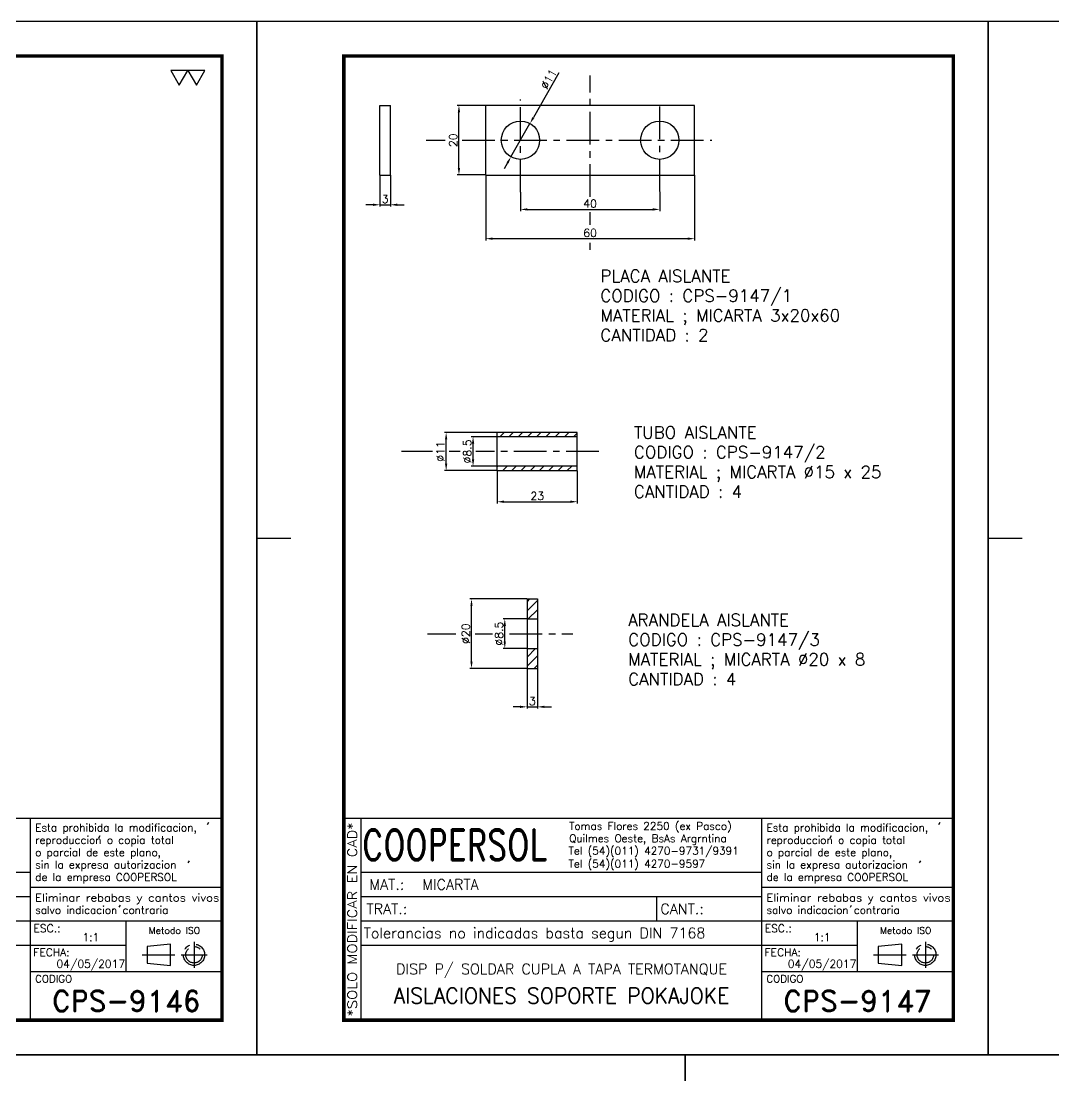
# Model space of a CAD drawing. Extents: x -13768 to 18086, y -10615 to 1188.
# Drawn here: x 1699.3 to 1995.9, y 291 to 594 of the extents above; entities that cross this region are included whole.
import ezdxf
from ezdxf.enums import TextEntityAlignment as Align

# ---------------------------------------------------------------- set-up
doc = ezdxf.new("R2010")
doc.units = 0
doc.header["$LTSCALE"] = 7.5
doc.header["$MEASUREMENT"] = 0
doc.linetypes.add('CENTER', pattern=[2, 1.25, -0.25, 0.25, -0.25])
doc.layers.get('0').update_dxf_attribs({"linetype": 'CONTINUOUS'})
doc.layers.get('DEFPOINTS').update_dxf_attribs({"linetype": 'CONTINUOUS'})
for name, color, linetype in [('1', 1, 'CENTER'), ('CL', 1, 'CENTER'), ('CO', 3, 'CONTINUOUS'), ('RY', 5, 'CONTINUOUS')]:
    doc.layers.add(name, color=color, linetype=linetype)
doc.styles.add('ROMAND', font='ROMAND')
doc.styles.add('ROMANS', font='ROMANS.SHX')
doc.dimstyles.new('1', dxfattribs={"dimtxt": 2.3, "dimasz": 2, "dimexe": 0.5, "dimexo": 0.0625, "dimgap": 0.5, "dimtad": 1, "dimdec": 4, "dimdsep": 46, "dimtxsty": 'ROMANS', "dimcen": -2, "dimclrt": 7, "dimadec": 0, "dimazin": 0, "dimtfac": 0.869565, "dimtdec": 4, "dimtmove": 0, "dimatfit": 3, "dimfxl": 1, "dimtolj": 1, "dimarcsym": 0})

# ---------------------------------------------------------------- blocks, each defined once
blk = doc.blocks.new('A4G')
blk.add_line((0, 148.5), (9.75, 148.5))
blk.add_lwpolyline([(0, 297), (210, 297), (210, 0), (0, 0)], close=True)
at = {"const_width": 1}
blk.add_lwpolyline([(25, 287), (200, 287), (200, 10), (25, 10)], close=True, dxfattribs=at)
blk = doc.blocks.new('COOPERSOLROT-02')
for p, q in [((0, 58), (175, 58)), ((0, 0), (0, 58)), ((5, 0), (5, 58)), ((120, 0), (120, 58)), ((175, 0), (175, 58)), ((5, 42.5), (120, 42.5)), ((120, 38.19), (175, 38.19)), ((5, 35.5), (120, 35.5)), ((89.89, 28.5), (89.89, 35.5)), ((5, 28.5), (175, 28.5)), ((147.5, 14), (147.5, 28.5)), ((147.5, 21.5), (5, 21.5)), ((120, 14), (175, 14)), ((0, 0), (175, 0))]:
    blk.add_line(p, q)
at = {"color": 1, "linetype": 'CENTER'}
blk.add_line((166.98, 22.51), (166.98, 15.06), dxfattribs=at)
for points in [[(152.09, 18.79), (161.93, 18.79)], [(163.26, 18.79), (170.71, 18.79)]]:
    blk.add_lwpolyline(points, dxfattribs=at)
at = {"layer": '1'}
for points in [[(170.85, 56.26), (171.21, 56.85)], [(139.66, 52.43), (140.02, 53.02)], [(165.28, 45.22), (165.64, 45.81)], [(145.46, 32.42), (145.82, 33.01)]]:
    blk.add_lwpolyline(points, dxfattribs=at)
blk.add_lwpolyline([(160.25, 18.79), (160.25, 21.83), (153.47, 21.16), (153.47, 16.41), (160.25, 15.74)], close=True, dxfattribs=at)
for radius in [3.05, 2.37]:
    blk.add_circle((166.98, 18.79), radius, dxfattribs=at)
at = {"style": 'ROMANS', "width": 0.996387}
blk.add_text('*SOLO MODIFICAR EN CAD*', height=2.7, rotation=90, dxfattribs=at).set_placement((3.77, 1.09), (3.77, 56.81), align=Align.FIT)
at = {"style": 'ROMAND', "width": 0.75}
blk.add_text('COOPERSOL', height=9, dxfattribs=at).set_placement((5.26, 45.85))
at = {"style": 'ROMANS'}
for s, p in [('MAT.:', (7.32, 37.47)), ('TRAT.:', (6.5, 30.47)), ('CANT.:', (90.89, 30.47)), ('Tolerancias no indicadas basta segun DIN 7168', (5.7, 23.56))]:
    blk.add_text(s, height=3, dxfattribs=at).set_placement(p)
for tag, height, style, p in [('CONJUNTO', 2.3, 'ROMANS', (62.5, 17.5)), ('SUBCONJUNTO', 3, 'ROMANS', (62.5, 11.5)), ('DENOMINACION', 4.5, 'ROMANS', (62.5, 4.75)), ('COD-PLA', 6, 'ROMAND', (147.5, 5.5))]:
    blk.add_attdef(tag, text='', height=height, dxfattribs=dict(style=style)).set_placement(p, align=Align.MIDDLE)
at = {"layer": '1', "style": 'ROMANS'}
for s, height, p in [('Tomas Flores 2250 (ex Pasco)', 2.2, (64.69, 54.68)), ('Esta prohibida la modificacion,', 2.2, (121.36, 54.23)), ('Quilmes Oeste, BsAs Argrntina', 2.2, (64.69, 51.12)), ('reproduccion o copia total', 2.2, (121.36, 50.67)), ('Tel (54)(011) 4270-9731/9391', 2.2, (64.55, 47.56)), ('o parcial de este plano,', 2.2, (121.36, 47.11)), ('Tel (54)(011) 4270-9597', 2.2, (64.55, 43.83)), ('sin la expresa autorizacion ', 2.2, (121.36, 43.55)), ('de la empresa COOPERSOL', 2.2, (121.36, 39.99)), ('salvo indicacion contraria', 2.2, (121.36, 30.54)), ('ESC.:', 2.25, (120.89, 25.29)), ('FECHA:', 2.25, (120.81, 18.36)), ('CODIGO', 2.16, (121.33, 10.78))]:
    blk.add_text(s, height=height, dxfattribs=at).set_placement(p)
at = {"layer": '1', "style": 'ROMANS', "width": 0.96139}
blk.add_text('Eliminar rebabas y cantos vivos', height=2.2, dxfattribs=at).set_placement((121.34, 34.1), (174.21, 34.1), align=Align.FIT)
at = {"layer": '1', "style": 'ROMANS'}
blk.add_text('Metodo ISO', height=1.948, dxfattribs=at).set_placement((161.34, 25.77), align=Align.MIDDLE)
for tag, p in [('MAT', (22.51, 37.47)), ('TRAT', (22.51, 30.47)), ('CANT', (106.49, 30.47))]:
    blk.add_attdef(tag, p, '', height=3, dxfattribs=at)
for tag, p in [('ESC', (137.33, 22.73)), ('FECHA', (137.33, 15.06))]:
    blk.add_attdef(tag, text='', height=2.25, dxfattribs=at).set_placement(p, align=Align.CENTER)
blk = doc.blocks.new('*D43')
at = {"layer": 'CO', "color": 0, "lineweight": -2}
for p, q in [((1842.72, 544.84), (1842.72, 539.41)), ((1882.72, 544.99), (1882.72, 539.41)), ((1844.72, 539.91), (1880.72, 539.91))]:
    blk.add_line(p, q, dxfattribs=at)
at = {"layer": 'CO', "color": 0}
for points in [[(1844.72, 540.24), (1844.72, 539.57), (1842.72, 539.91)], [(1880.72, 540.24), (1880.72, 539.57), (1882.72, 539.91)]]:
    blk.add_solid(points, dxfattribs=at)
at = {"layer": 'DEFPOINTS', "color": 0}
for p in [(1842.72, 544.9), (1882.72, 545.06), (1882.72, 539.91)]:
    blk.add_point(p, dxfattribs=at)
at = {"layer": 'CO', "color": 7, "insert": (1862.72, 541.56), "char_height": 2.3, "attachment_point": 5, "style": 'ROMANS'}
blk.add_mtext('\\A1;40', dxfattribs=at)
blk = doc.blocks.new('*D44')
at = {"layer": 'CO', "color": 0, "lineweight": -2}
for p, q in [((1832.72, 549.73), (1832.72, 531)), ((1892.72, 549.73), (1892.72, 531)), ((1890.72, 531.5), (1834.72, 531.5))]:
    blk.add_line(p, q, dxfattribs=at)
at = {"layer": 'CO', "color": 0}
for points in [[(1834.72, 531.84), (1834.72, 531.17), (1832.72, 531.5)], [(1890.72, 531.84), (1890.72, 531.17), (1892.72, 531.5)]]:
    blk.add_solid(points, dxfattribs=at)
at = {"layer": 'DEFPOINTS', "color": 0}
for p in [(1832.72, 549.79), (1892.72, 549.79), (1832.72, 531.5)]:
    blk.add_point(p, dxfattribs=at)
at = {"layer": 'CO', "color": 7, "insert": (1862.72, 533.15), "char_height": 2.3, "attachment_point": 5, "style": 'ROMANS'}
blk.add_mtext('\\A1;60', dxfattribs=at)
blk = doc.blocks.new('*D45')
at = {"layer": 'CO', "color": 0, "lineweight": -2}
for p, q in [((1832.66, 569.79), (1824.54, 569.79)), ((1825.04, 551.79), (1825.04, 567.79)), ((1832.66, 549.79), (1824.54, 549.79))]:
    blk.add_line(p, q, dxfattribs=at)
at = {"layer": 'CO', "color": 0}
for points in [[(1824.71, 567.79), (1825.38, 567.79), (1825.04, 569.79)], [(1824.71, 551.79), (1825.38, 551.79), (1825.04, 549.79)]]:
    blk.add_solid(points, dxfattribs=at)
at = {"layer": 'DEFPOINTS', "color": 0}
for p in [(1825.04, 569.79), (1832.72, 569.79), (1832.72, 549.79)]:
    blk.add_point(p, dxfattribs=at)
at = {"layer": 'CO', "color": 7, "insert": (1823.39, 559.79), "char_height": 2.3, "attachment_point": 5, "rotation": 90, "style": 'ROMANS'}
blk.add_mtext('\\A1;20', dxfattribs=at)
blk = doc.blocks.new('*D46')
at = {"layer": 'CO', "color": 0, "lineweight": -2}
for p, q in [((1802.35, 549.73), (1802.35, 540.74)), ((1805.35, 549.73), (1805.35, 540.74)), ((1800.35, 541.24), (1798.35, 541.24)), ((1802.35, 541.24), (1805.35, 541.24)), ((1807.35, 541.24), (1809.35, 541.24))]:
    blk.add_line(p, q, dxfattribs=at)
at = {"layer": 'CO', "color": 0}
for points in [[(1800.35, 541.57), (1800.35, 540.9), (1802.35, 541.24)], [(1807.35, 541.57), (1807.35, 540.9), (1805.35, 541.24)]]:
    blk.add_solid(points, dxfattribs=at)
at = {"layer": 'DEFPOINTS', "color": 0}
for p in [(1802.35, 549.79), (1805.35, 549.79), (1805.35, 541.24)]:
    blk.add_point(p, dxfattribs=at)
at = {"layer": 'CO', "color": 7, "insert": (1803.85, 542.89), "char_height": 2.3, "attachment_point": 5, "style": 'ROMANS'}
blk.add_mtext('\\A1;3', dxfattribs=at)
blk = doc.blocks.new('*D47')
at = {"layer": 'CO', "color": 0, "lineweight": -2}
for p, q in [((1853.76, 579.16), (1846.43, 566.3)), ((1839.99, 555.01), (1845.44, 564.57)), ((1839, 553.27), (1838.01, 551.53))]:
    blk.add_line(p, q, dxfattribs=at)
at = {"layer": 'CO', "color": 0}
for points in [[(1846.14, 566.47), (1846.72, 566.14), (1845.44, 564.57)], [(1838.71, 553.44), (1839.29, 553.11), (1839.99, 555.01)]]:
    blk.add_solid(points, dxfattribs=at)
at = {"layer": 'DEFPOINTS', "color": 0}
for p in [(1845.44, 564.57), (1839.99, 555.01)]:
    blk.add_point(p, dxfattribs=at)
at = {"layer": 'CO', "color": 7, "insert": (1850.8, 577.31), "char_height": 2.3, "attachment_point": 5, "rotation": 60.3254, "style": 'ROMANS'}
blk.add_mtext('\\A1;∅11', dxfattribs=at)
blk = doc.blocks.new('*D48')
at = {"layer": 'CO', "color": 0, "lineweight": -2}
for p, q in [((1836.02, 464.8), (1836.02, 455.43)), ((1859.02, 464.8), (1859.02, 455.43)), ((1838.02, 455.93), (1857.02, 455.93))]:
    blk.add_line(p, q, dxfattribs=at)
at = {"layer": 'CO', "color": 0}
for points in [[(1838.02, 456.27), (1838.02, 455.6), (1836.02, 455.93)], [(1857.02, 456.27), (1857.02, 455.6), (1859.02, 455.93)]]:
    blk.add_solid(points, dxfattribs=at)
at = {"layer": 'DEFPOINTS', "color": 0}
for p in [(1836.02, 464.86), (1859.02, 464.86), (1859.02, 455.93)]:
    blk.add_point(p, dxfattribs=at)
at = {"layer": 'CO', "color": 7, "insert": (1847.52, 457.58), "char_height": 2.3, "attachment_point": 5, "style": 'ROMANS'}
blk.add_mtext('\\A1;23', dxfattribs=at)
blk = doc.blocks.new('*D49')
at = {"layer": 'CO', "color": 0, "lineweight": -2}
for p, q in [((1835.95, 474.61), (1828.6, 474.61)), ((1829.1, 468.11), (1829.1, 472.61)), ((1835.95, 466.11), (1828.6, 466.11))]:
    blk.add_line(p, q, dxfattribs=at)
at = {"layer": 'CO', "color": 0}
for points in [[(1828.77, 472.61), (1829.44, 472.61), (1829.1, 474.61)], [(1828.77, 468.11), (1829.44, 468.11), (1829.1, 466.11)]]:
    blk.add_solid(points, dxfattribs=at)
at = {"layer": 'DEFPOINTS', "color": 0}
for p in [(1829.1, 474.61), (1836.02, 474.61), (1836.02, 466.11)]:
    blk.add_point(p, dxfattribs=at)
at = {"layer": 'CO', "color": 7, "insert": (1827.45, 470.36), "char_height": 2.3, "attachment_point": 5, "rotation": 90, "style": 'ROMANS'}
blk.add_mtext('\\A1;%%C8.5', dxfattribs=at)
blk = doc.blocks.new('*D50')
at = {"layer": 'CO', "color": 0, "lineweight": -2}
for p, q in [((1835.95, 475.86), (1820.87, 475.86)), ((1821.37, 466.86), (1821.37, 473.86)), ((1835.95, 464.86), (1820.87, 464.86))]:
    blk.add_line(p, q, dxfattribs=at)
at = {"layer": 'CO', "color": 0}
for points in [[(1821.04, 473.86), (1821.7, 473.86), (1821.37, 475.86)], [(1821.04, 466.86), (1821.7, 466.86), (1821.37, 464.86)]]:
    blk.add_solid(points, dxfattribs=at)
at = {"layer": 'DEFPOINTS', "color": 0}
for p in [(1821.37, 475.86), (1836.02, 475.86), (1836.02, 464.86)]:
    blk.add_point(p, dxfattribs=at)
at = {"layer": 'CO', "color": 7, "insert": (1819.72, 470.36), "char_height": 2.3, "attachment_point": 5, "rotation": 90, "style": 'ROMANS'}
blk.add_mtext('\\A1;%%C11', dxfattribs=at)
blk = doc.blocks.new('*D51')
at = {"layer": 'CO', "color": 0, "lineweight": -2}
for p, q in [((1844.54, 422.28), (1837.71, 422.28)), ((1838.21, 415.78), (1838.21, 420.28)), ((1844.54, 413.78), (1837.71, 413.78))]:
    blk.add_line(p, q, dxfattribs=at)
at = {"layer": 'CO', "color": 0}
for points in [[(1837.88, 420.28), (1838.54, 420.28), (1838.21, 422.28)], [(1837.88, 415.78), (1838.54, 415.78), (1838.21, 413.78)]]:
    blk.add_solid(points, dxfattribs=at)
at = {"layer": 'DEFPOINTS', "color": 0}
for p in [(1838.21, 422.28), (1844.61, 422.28), (1844.61, 413.78)]:
    blk.add_point(p, dxfattribs=at)
at = {"layer": 'CO', "color": 7, "insert": (1836.56, 418.03), "char_height": 2.3, "attachment_point": 5, "rotation": 90, "style": 'ROMANS'}
blk.add_mtext('\\A1;%%C8.5', dxfattribs=at)
blk = doc.blocks.new('*D52')
at = {"layer": 'CO', "color": 0, "lineweight": -2}
for p, q in [((1844.54, 428.03), (1828.15, 428.03)), ((1828.65, 410.03), (1828.65, 426.03)), ((1844.54, 408.03), (1828.15, 408.03))]:
    blk.add_line(p, q, dxfattribs=at)
at = {"layer": 'CO', "color": 0}
for points in [[(1828.32, 426.03), (1828.98, 426.03), (1828.65, 428.03)], [(1828.32, 410.03), (1828.98, 410.03), (1828.65, 408.03)]]:
    blk.add_solid(points, dxfattribs=at)
at = {"layer": 'DEFPOINTS', "color": 0}
for p in [(1828.65, 428.03), (1844.61, 428.03), (1844.61, 408.03)]:
    blk.add_point(p, dxfattribs=at)
at = {"layer": 'CO', "color": 7, "insert": (1827, 418.03), "char_height": 2.3, "attachment_point": 5, "rotation": 90, "style": 'ROMANS'}
blk.add_mtext('\\A1;%%C20', dxfattribs=at)
blk = doc.blocks.new('*D53')
at = {"layer": 'CO', "color": 0, "lineweight": -2}
for p, q in [((1844.61, 407.96), (1844.61, 396.51)), ((1847.61, 407.96), (1847.61, 396.51)), ((1842.61, 397.01), (1840.61, 397.01)), ((1844.61, 397.01), (1847.61, 397.01)), ((1849.61, 397.01), (1851.61, 397.01))]:
    blk.add_line(p, q, dxfattribs=at)
at = {"layer": 'CO', "color": 0}
for points in [[(1842.61, 397.34), (1842.61, 396.68), (1844.61, 397.01)], [(1849.61, 397.34), (1849.61, 396.68), (1847.61, 397.01)]]:
    blk.add_solid(points, dxfattribs=at)
at = {"layer": 'DEFPOINTS', "color": 0}
for p in [(1844.61, 408.03), (1847.61, 408.03), (1847.61, 397.01)]:
    blk.add_point(p, dxfattribs=at)
at = {"layer": 'CO', "color": 7, "insert": (1846.11, 398.66), "char_height": 2.3, "attachment_point": 5, "style": 'ROMANS'}
blk.add_mtext('\\A1;3', dxfattribs=at)
blk = doc.blocks.new('A3G')
for p, q in [((235, 292), (235, 297)), ((0, 148.5), (9.75, 148.5)), ((235, 5), (235, 0))]:
    blk.add_line(p, q)
blk.add_lwpolyline([(0, 297), (420, 297), (420, 0), (0, 0)], close=True)
at = {"const_width": 1}
blk.add_lwpolyline([(25, 287), (410, 287), (410, 10), (25, 10)], close=True, dxfattribs=at)

msp = doc.modelspace()

# ---------------------------------------------------------------- hatches: boundary and pattern name
at = {"layer": 'RY'}
h = msp.add_hatch(dxfattribs=at)
h.set_pattern_fill('ANSI31', color=256, scale=15, style=0)
h.set_pattern_definition([(45, (14913.4901, -11912.444), (-1.32582521, 1.32582521), [])])
h.paths.add_polyline_path([(1859.01723, 475.86495), (1836.01723, 475.86495), (1836.01723, 474.61495), (1859.01723, 474.61495)])
h.paths.add_polyline_path([(1859.01723, 466.11495), (1836.01723, 466.11495), (1836.01723, 464.86495), (1859.01723, 464.86495)])
h = msp.add_hatch(dxfattribs=at)
h.set_pattern_fill('ANSI31', color=256, scale=15, style=0)
h.set_pattern_definition([(45, (14917.407, -11905.4418), (-1.32582521, 1.32582521), [])])
h.paths.add_polyline_path([(1847.60711, 428.02674), (1844.60711, 428.02674), (1844.60711, 422.27674), (1847.60711, 422.27674)])
h.paths.add_polyline_path([(1847.60711, 413.77674), (1844.60711, 413.77674), (1844.60711, 408.02674), (1847.60711, 408.02674)])

# ---------------------------------------------------------------- linework, layer by layer
for p, q in [((1802.35163, 549.78792), (1802.35163, 569.78792)), ((1802.35163, 569.78792), (1805.35163, 569.78792)), ((1805.35163, 549.78792), (1805.35163, 569.78792)), ((1832.71755, 569.78792), (1832.71755, 549.78792)), ((1892.71755, 569.78792), (1832.71755, 569.78792)), ((1892.71755, 549.78792), (1892.71755, 569.78792)), ((1802.35163, 549.78792), (1805.35163, 549.78792)), ((1832.71755, 549.78792), (1892.71755, 549.78792)), ((1859.01723, 475.86495), (1836.01723, 475.86495)), ((1836.01723, 470.36495), (1836.01723, 475.86495)), ((1859.01723, 470.36495), (1859.01723, 475.86495)), ((1859.01723, 474.61495), (1836.01723, 474.61495)), ((1836.01723, 464.86495), (1836.01723, 470.36495)), ((1859.01723, 464.86495), (1859.01723, 470.36495)), ((1859.01723, 466.11495), (1836.01723, 466.11495)), ((1836.01723, 464.86495), (1859.01723, 464.86495)), ((1844.60711, 428.02674), (1844.60711, 408.02674)), ((1844.60711, 428.02674), (1847.60711, 428.02674)), ((1847.60711, 428.02674), (1847.60711, 408.02674)), ((1844.60711, 422.27674), (1847.60711, 422.27674)), ((1844.60711, 413.77674), (1847.60711, 413.77674)), ((1844.60711, 408.02674), (1847.60711, 408.02674))]:
    msp.add_line(p, q)
for centre in [(1842.71755, 559.78792), (1882.71755, 559.78792)]:
    msp.add_circle(centre, 5.5)
at = {"layer": 'CL'}
for p, q in [((1862.71755, 543.51843), (1862.71755, 578.40565)), ((1842.71755, 544.90427), (1842.71755, 571.50145)), ((1882.71755, 545.05598), (1882.71755, 571.29996)), ((1815.5994, 559.78792), (1821.05531, 559.78792)), ((1825.93079, 559.78792), (1897.69839, 559.78792)), ((1862.71755, 535.4685), (1862.71755, 539.0946)), ((1862.71755, 528.32312), (1862.71755, 530.31944)), ((1817.43284, 470.36495), (1808.57136, 470.36495)), ((1825.41986, 470.36495), (1822.26449, 470.36495)), ((1865.21725, 470.36495), (1829.85708, 470.36495)), ((1816.05492, 418.02674), (1824.10418, 418.02674)), ((1829.69967, 418.02674), (1834.71232, 418.02674)), ((1839.60838, 418.02674), (1857.71603, 418.02674))]:
    msp.add_line(p, q, dxfattribs=at)
at = {"layer": 'CO'}
for points in [[(1744.74912, 575.60654), (1747.19327, 579.83994), (1742.30497, 579.83994)], [(1749.63743, 575.60654), (1752.08158, 579.83994), (1747.19327, 579.83994)]]:
    msp.add_lwpolyline(points, close=True, dxfattribs=at)

# ---------------------------------------------------------------- block references
for name, p in [('A4G', (1557, 297)), ('A4G', (1767, 297)), ('A4G', (1977, 297)), ('A4G', (1680, 0)), ('A3G', (1890, 0))]:
    msp.add_blockref(name, p)
ref = msp.add_blockref('COOPERSOLROT-02', (1582, 307))
ref.add_attrib('COD-PLA', 'CPS-9146', dxfattribs={"height": 6, "style": 'ROMAND'}).set_placement((1729.5, 312.5), align=Align.MIDDLE)
ref.add_attrib('FECHA', '04/05/2017', dxfattribs={"layer": '1', "height": 2.25, "style": 'ROMANS'}).set_placement((1719.33468, 322.061), align=Align.CENTER)
ref.add_attrib('MAT', 'SAE 1045 %%c1/2" x 30', (1604.50529, 344.46815), dxfattribs={"layer": '1', "height": 3, "style": 'ROMANS'})
ref.add_attrib('TRAT', 'ZINCADO', (1604.50529, 337.46815), dxfattribs={"layer": '1', "height": 3, "style": 'ROMANS'})
ref.add_attrib('ESC', '1:1', dxfattribs={"layer": '1', "height": 2.25, "style": 'ROMANS'}).set_placement((1719.33468, 329.72855), align=Align.CENTER)
ref.add_attrib('CANT', '4', (1688.49059, 337.46815), dxfattribs={"layer": '1', "height": 3, "style": 'ROMANS'})
ref.add_attrib('DENOMINACION', 'SEPARADOR PARA CILINDRO', dxfattribs={"height": 4.5, "style": 'ROMANS'}).set_placement((1644.5, 314.03781), align=Align.MIDDLE)
ref.add_attrib('SUBCONJUNTO', 'DISP P/ SOLDAR CUPLA A TAPA TERMOTANQUE', dxfattribs={"height": 3, "style": 'ROMANS'}).set_placement((1644.5, 321.47785), align=Align.MIDDLE)
ref = msp.add_blockref('COOPERSOLROT-02', (1792, 307))
ref.add_attrib('COD-PLA', 'CPS-9147', dxfattribs={"height": 6, "style": 'ROMAND'}).set_placement((1939.5, 312.5), align=Align.MIDDLE)
ref.add_attrib('FECHA', '04/05/2017', dxfattribs={"layer": '1', "height": 2.25, "style": 'ROMANS'}).set_placement((1929.33468, 322.061), align=Align.CENTER)
ref.add_attrib('MAT', 'MICARTA', (1814.50529, 344.46815), dxfattribs={"layer": '1', "height": 3, "style": 'ROMANS'})
ref.add_attrib('ESC', '1:1', dxfattribs={"layer": '1', "height": 2.25, "style": 'ROMANS'}).set_placement((1929.33468, 329.72855), align=Align.CENTER)
ref.add_attrib('DENOMINACION', 'AISLACIONES SOPORTE POKAJOKE', dxfattribs={"height": 4.5, "style": 'ROMANS', "width": 0.95}).set_placement((1854.5, 314.03781), align=Align.MIDDLE)
ref.add_attrib('SUBCONJUNTO', 'DISP P/ SOLDAR CUPLA A TAPA TERMOTANQUE', dxfattribs={"height": 3, "style": 'ROMANS'}).set_placement((1854.5, 321.47785), align=Align.MIDDLE)

# ---------------------------------------------------------------- texts
at = {"layer": 'CO', "style": 'ROMANS'}
for s, p in [('PLACA AISLANTE', (1865.65891, 519.03013)), ('CODIGO : CPS-9147/1', (1865.65891, 513.36347)), ('MATERIAL ; MICARTA 3x20x60', (1865.65891, 507.6968)), ('CANTIDAD : 2', (1865.65891, 502.03013)), ('TUBO AISLANTE', (1875.27581, 474.07237)), ('CODIGO : CPS-9147/2', (1875.27581, 468.4057)), ('MATERIAL ; MICARTA %%C15 x 25', (1875.27581, 462.73904)), ('CANTIDAD : 4', (1875.27581, 457.07237)), ('ARANDELA AISLANTE', (1873.63719, 420.22384)), ('CODIGO : CPS-9147/3', (1873.63719, 414.55717)), ('MATERIAL ; MICARTA %%C20 x 8', (1873.63719, 408.89051)), ('CANTIDAD : 4', (1873.63719, 403.22384))]:
    msp.add_text(s, height=3.5, dxfattribs=at).set_placement(p)

# ---------------------------------------------------------------- dimensions: what is measured, and where the dimension line sits
at = {"layer": 'CO'}
dim = msp.add_diameter_dim_2p(p1=(1839.99464, 555.00924), p2=(1845.44046, 564.5666), dimstyle='1', dxfattribs=at)
dim.commit()
dim.dimension.update_dxf_attribs({"geometry": '*D47', "text_midpoint": (1852.23627, 576.49317), "dimtype": 163})
dim = msp.add_linear_dim(base=(1825.04303, 569.78792), p1=(1832.71755, 549.78792), p2=(1832.71755, 569.78792), angle=90, dimstyle='1', dxfattribs=at)
dim.commit()
dim.dimension.update_dxf_attribs({"geometry": '*D45', "text_midpoint": (1823.39303, 559.78792)})
for base, p1, p2, picture, middle in [((1805.35163, 541.23611), (1802.35163, 549.78792), (1805.35163, 549.78792), '*D46', (1803.85163, 542.88611)), ((1832.71755, 531.50316), (1892.71755, 549.78792), (1832.71755, 549.78792), '*D44', (1862.71755, 533.15316)), ((1882.71755, 539.90521), (1842.71755, 544.90427), (1882.71755, 545.05598), '*D43', (1862.71755, 541.55521)), ((1859.01723, 455.93308), (1836.01723, 464.86495), (1859.01723, 464.86495), '*D48', (1847.51723, 457.58308)), ((1847.60711, 397.00881), (1844.60711, 408.02674), (1847.60711, 408.02674), '*D53', (1846.10711, 398.65881))]:
    dim = msp.add_linear_dim(base=base, p1=p1, p2=p2, dimstyle='1', dxfattribs=at)
    dim.commit()
    dim.dimension.update_dxf_attribs({"geometry": picture, "text_midpoint": middle})
for base, p1, p2, picture, middle in [((1821.36901, 475.86495), (1836.01723, 464.86495), (1836.01723, 475.86495), '*D50', (1819.71901, 470.36495)), ((1829.10384, 474.61495), (1836.01723, 466.11495), (1836.01723, 474.61495), '*D49', (1827.45384, 470.36495)), ((1828.65052, 428.02674), (1844.60711, 408.02674), (1844.60711, 428.02674), '*D52', (1827.00052, 418.02674)), ((1838.2095, 422.27674), (1844.60711, 413.77674), (1844.60711, 422.27674), '*D51', (1836.5595, 418.02674))]:
    dim = msp.add_linear_dim(base=base, p1=p1, p2=p2, angle=90, text='%%C<>', dimstyle='1', dxfattribs=at)
    dim.commit()
    dim.dimension.update_dxf_attribs({"geometry": picture, "text_midpoint": middle})

doc.saveas('drawing.dxf')
